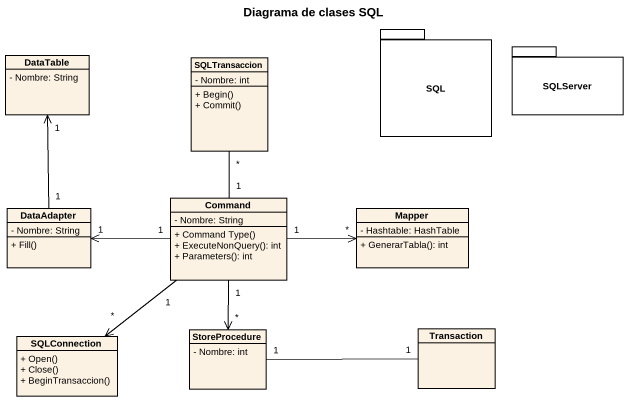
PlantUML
@startuml
title Diagrama de clases SQL
hide circle
hide empty members
skinparam classAttributeIconSize 0
package SQL {
}
package SQLServer {
}
class DataTable {
  - Nombre: String
}
class SQLTransaccion {
  - Nombre: int
  + Begin()
  + Commit()
}
class DataAdapter {
  - Nombre: String
  + Fill()
}
class Command {
  - Nombre: String
  + Command Type()
  + ExecuteNonQuery(): int
  + Parameters(): int
}
class Mapper {
  - Hashtable: HashTable
  + GenerarTabla(): int
}
class SQLConnection {
  + Open()
  + Close()
  + BeginTransaccion()
}
class StoreProcedure {
  - Nombre: int
}
class Transaction
SQLTransaccion "*" -- "1" Command
DataAdapter "1" -up-> "1" DataTable
DataAdapter "1" <-right- "1" Command
Command "1" -right-> "*" Mapper
SQLConnection "*" <-up- "1" Command
StoreProcedure "*" <-up- "1" Command
StoreProcedure "1" -right- "1" Transaction
@enduml
